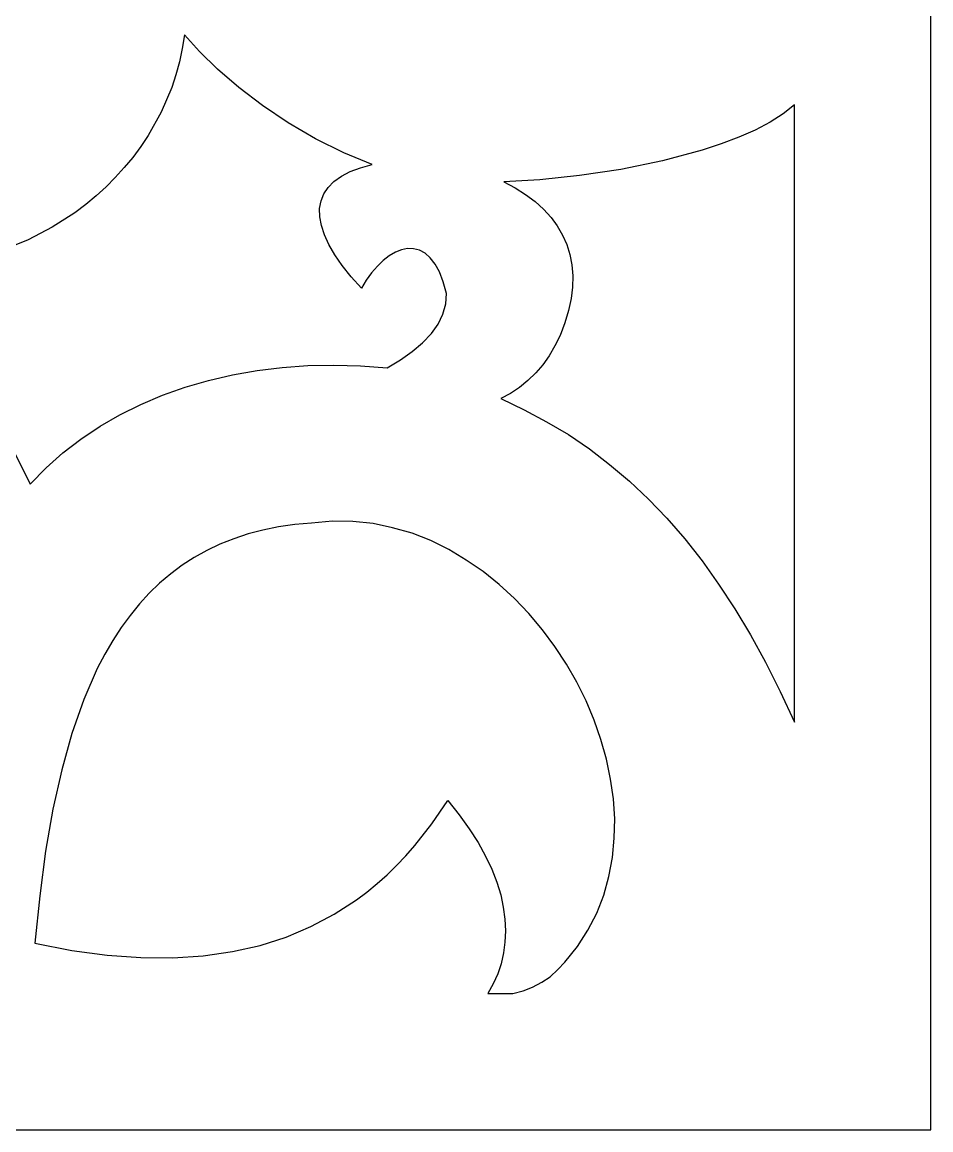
# Model space of a CAD drawing. Header units: centimetres. Extents: x 17.7 to 27.5, y -3.5 to 9.5.
# Drawn here: x 26.2 to 27.5, y -3.5 to -1.916 of the extents above; entities that cross this region are included whole.
import ezdxf

# ---------------------------------------------------------------- set-up
doc = ezdxf.new("R2010")
doc.units = ezdxf.units.CM
doc.header["$MEASUREMENT"] = 0
doc.layers.add('layer 1', color=7, linetype='Continuous')

msp = doc.modelspace()

# ---------------------------------------------------------------- linework, layer by layer
at = {"layer": 'layer 1', "color": 250}
for points, knots in [([(22.9497, 9.5), (22.9497, 9.5), (22.9497, 9.5), (22.9497, 9.5), (22.9497, 9.5), (22.9497, 9.5), (27.5, 9.5), (27.5, 9.5), (27.5, 9.5), (27.5, 9.5), (27.5, -3.50002), (27.5, -3.50002), (27.5, -3.50002), (27.5, -3.50002), (22.9497, -3.50002), (22.9497, -3.50002), (22.9497, -3.50002), (22.9497, -3.50002), (22.9497, 9.5), (22.9497, 9.5)], [0, 0, 0, 0, 0.1666667, 0.1666667, 0.1666667, 0.1666667, 0.3333333, 0.3333333, 0.3333333, 0.3333333, 0.5, 0.5, 0.5, 0.5, 0.6666667, 0.6666667, 0.6666667, 0.6666667, 1, 1, 1, 1]), ([(25.97299, -2.26032), (25.97299, -2.26032), (25.97299, -2.26032), (25.97299, -2.26032), (25.97299, -2.26032), (25.97299, -2.26032), (25.9938, -2.26295), (25.9938, -2.26295), (25.9938, -2.26295), (25.9938, -2.26295), (26.01426, -2.26461), (26.01426, -2.26461), (26.01426, -2.26461), (26.01426, -2.26461), (26.03474, -2.26526), (26.03474, -2.26526), (26.03474, -2.26526), (26.03474, -2.26526), (26.05523, -2.26494), (26.05523, -2.26494), (26.05523, -2.26494), (26.05523, -2.26494), (26.07536, -2.26328), (26.07536, -2.26328), (26.07536, -2.26328), (26.07536, -2.26328), (26.09552, -2.26097), (26.09552, -2.26097), (26.09552, -2.26097), (26.09552, -2.26097), (26.13448, -2.25305), (26.13448, -2.25305), (26.13448, -2.25305), (26.13448, -2.25305), (26.17244, -2.24182), (26.17244, -2.24182), (26.17244, -2.24182), (26.17244, -2.24182), (26.20877, -2.22697), (26.20877, -2.22697), (26.20877, -2.22697), (26.20877, -2.22697), (26.24312, -2.20912), (26.24312, -2.20912), (26.24312, -2.20912), (26.24312, -2.20912), (26.27581, -2.18832), (26.27581, -2.18832), (26.27581, -2.18832), (26.27581, -2.18832), (26.29133, -2.17643), (26.29133, -2.17643), (26.29133, -2.17643), (26.29133, -2.17643), (26.3062, -2.16422), (26.3062, -2.16422), (26.3062, -2.16422), (26.3062, -2.16422), (26.32039, -2.15133), (26.32039, -2.15133), (26.32039, -2.15133), (26.32039, -2.15133), (26.33361, -2.13779), (26.33361, -2.13779), (26.33361, -2.13779), (26.33361, -2.13779), (26.34649, -2.1236), (26.34649, -2.1236), (26.34649, -2.1236), (26.34649, -2.1236), (26.3587, -2.10906), (26.3587, -2.10906), (26.3587, -2.10906), (26.3587, -2.10906), (26.36994, -2.09354), (26.36994, -2.09354), (26.36994, -2.09354), (26.36994, -2.09354), (26.38049, -2.0777), (26.38049, -2.0777), (26.38049, -2.0777), (26.38049, -2.0777), (26.39899, -2.04434), (26.39899, -2.04434), (26.39899, -2.04434), (26.39899, -2.04434), (26.41419, -2.00934), (26.41419, -2.00934), (26.41419, -2.00934), (26.41419, -2.00934), (26.42013, -1.99117), (26.42013, -1.99117), (26.42013, -1.99117), (26.42013, -1.99117), (26.42542, -1.97234), (26.42542, -1.97234), (26.42542, -1.97234), (26.42542, -1.97234), (26.42938, -1.95353), (26.42938, -1.95353), (26.42938, -1.95353), (26.42938, -1.95353), (26.43234, -1.93403), (26.43234, -1.93403), (26.43234, -1.93403), (26.43234, -1.93403), (26.4538, -1.95782), (26.4538, -1.95782), (26.4538, -1.95782), (26.4538, -1.95782), (26.4799, -1.98292), (26.4799, -1.98292), (26.4799, -1.98292), (26.4799, -1.98292), (26.51027, -2.009), (26.51027, -2.009), (26.51027, -2.009), (26.51027, -2.009), (26.54429, -2.03477), (26.54429, -2.03477), (26.54429, -2.03477), (26.54429, -2.03477), (26.58095, -2.05954), (26.58095, -2.05954), (26.58095, -2.05954), (26.58095, -2.05954), (26.61991, -2.08266), (26.61991, -2.08266), (26.61991, -2.08266), (26.61991, -2.08266), (26.6602, -2.10279), (26.6602, -2.10279), (26.6602, -2.10279), (26.6602, -2.10279), (26.70116, -2.11931), (26.70116, -2.11931), (26.70116, -2.11931), (26.70116, -2.11931), (26.68432, -2.12393), (26.68432, -2.12393), (26.68432, -2.12393), (26.68432, -2.12393), (26.66945, -2.12954), (26.66945, -2.12954), (26.66945, -2.12954), (26.66945, -2.12954), (26.65691, -2.13614), (26.65691, -2.13614), (26.65691, -2.13614), (26.65691, -2.13614), (26.64633, -2.14341), (26.64633, -2.14341), (26.64633, -2.14341), (26.64633, -2.14341), (26.63809, -2.152), (26.63809, -2.152), (26.63809, -2.152), (26.63809, -2.152), (26.63181, -2.16124), (26.63181, -2.16124), (26.63181, -2.16124), (26.63181, -2.16124), (26.62783, -2.17148), (26.62783, -2.17148), (26.62783, -2.17148), (26.62783, -2.17148), (26.62585, -2.18237), (26.62585, -2.18237), (26.62585, -2.18237), (26.62585, -2.18237), (26.6262, -2.19393), (26.6262, -2.19393), (26.6262, -2.19393), (26.6262, -2.19393), (26.62851, -2.20649), (26.62851, -2.20649), (26.62851, -2.20649), (26.62851, -2.20649), (26.63279, -2.2197), (26.63279, -2.2197), (26.63279, -2.2197), (26.63279, -2.2197), (26.63907, -2.23389), (26.63907, -2.23389), (26.63907, -2.23389), (26.63907, -2.23389), (26.64766, -2.24843), (26.64766, -2.24843), (26.64766, -2.24843), (26.64766, -2.24843), (26.65822, -2.26395), (26.65822, -2.26395), (26.65822, -2.26395), (26.65822, -2.26395), (26.67078, -2.2798), (26.67078, -2.2798), (26.67078, -2.2798), (26.67078, -2.2798), (26.68563, -2.2963), (26.68563, -2.2963), (26.68563, -2.2963), (26.68563, -2.2963), (26.69257, -2.28474), (26.69257, -2.28474), (26.69257, -2.28474), (26.69257, -2.28474), (26.70016, -2.27419), (26.70016, -2.27419), (26.70016, -2.27419), (26.70016, -2.27419), (26.70842, -2.26461), (26.70842, -2.26461), (26.70842, -2.26461), (26.70842, -2.26461), (26.71667, -2.25668), (26.71667, -2.25668), (26.71667, -2.25668), (26.71667, -2.25668), (26.72526, -2.25007), (26.72526, -2.25007), (26.72526, -2.25007), (26.72526, -2.25007), (26.73419, -2.2448), (26.73419, -2.2448), (26.73419, -2.2448), (26.73419, -2.2448), (26.74309, -2.24116), (26.74309, -2.24116), (26.74309, -2.24116), (26.74309, -2.24116), (26.75169, -2.23951), (26.75169, -2.23951), (26.75169, -2.23951), (26.75169, -2.23951), (26.76026, -2.23984), (26.76026, -2.23984), (26.76026, -2.23984), (26.76026, -2.23984), (26.76886, -2.24182), (26.76886, -2.24182), (26.76886, -2.24182), (26.76886, -2.24182), (26.77678, -2.24611), (26.77678, -2.24611), (26.77678, -2.24611), (26.77678, -2.24611), (26.78405, -2.25272), (26.78405, -2.25272), (26.78405, -2.25272), (26.78405, -2.25272), (26.79098, -2.26163), (26.79098, -2.26163), (26.79098, -2.26163), (26.79098, -2.26163), (26.79725, -2.27286), (26.79725, -2.27286), (26.79725, -2.27286), (26.79725, -2.27286), (26.80254, -2.28707), (26.80254, -2.28707), (26.80254, -2.28707), (26.80254, -2.28707), (26.80717, -2.30357), (26.80717, -2.30357), (26.80717, -2.30357), (26.80717, -2.30357), (26.8065, -2.31876), (26.8065, -2.31876), (26.8065, -2.31876), (26.8065, -2.31876), (26.80221, -2.3333), (26.80221, -2.3333), (26.80221, -2.3333), (26.80221, -2.3333), (26.79527, -2.3475), (26.79527, -2.3475), (26.79527, -2.3475), (26.79527, -2.3475), (26.78569, -2.36104), (26.78569, -2.36104), (26.78569, -2.36104), (26.78569, -2.36104), (26.77315, -2.37425), (26.77315, -2.37425), (26.77315, -2.37425), (26.77315, -2.37425), (26.75828, -2.38679), (26.75828, -2.38679), (26.75828, -2.38679), (26.75828, -2.38679), (26.74144, -2.39867), (26.74144, -2.39867), (26.74144, -2.39867), (26.74144, -2.39867), (26.72263, -2.41023), (26.72263, -2.41023), (26.72263, -2.41023), (26.72263, -2.41023), (26.68432, -2.40727), (26.68432, -2.40727), (26.68432, -2.40727), (26.68432, -2.40727), (26.64633, -2.40629), (26.64633, -2.40629), (26.64633, -2.40629), (26.64633, -2.40629), (26.60902, -2.40694), (26.60902, -2.40694), (26.60902, -2.40694), (26.60902, -2.40694), (26.57237, -2.40958), (26.57237, -2.40958), (26.57237, -2.40958), (26.57237, -2.40958), (26.53637, -2.41386), (26.53637, -2.41386), (26.53637, -2.41386), (26.53637, -2.41386), (26.50137, -2.42014), (26.50137, -2.42014), (26.50137, -2.42014), (26.50137, -2.42014), (26.46702, -2.42808), (26.46702, -2.42808), (26.46702, -2.42808), (26.46702, -2.42808), (26.43367, -2.43766), (26.43367, -2.43766), (26.43367, -2.43766), (26.43367, -2.43766), (26.4013, -2.44921), (26.4013, -2.44921), (26.4013, -2.44921), (26.4013, -2.44921), (26.37026, -2.46242), (26.37026, -2.46242), (26.37026, -2.46242), (26.37026, -2.46242), (26.3402, -2.47727), (26.3402, -2.47727), (26.3402, -2.47727), (26.3402, -2.47727), (26.31182, -2.49379), (26.31182, -2.49379), (26.31182, -2.49379), (26.31182, -2.49379), (26.28439, -2.51195), (26.28439, -2.51195), (26.28439, -2.51195), (26.28439, -2.51195), (26.25864, -2.53176), (26.25864, -2.53176), (26.25864, -2.53176), (26.25864, -2.53176), (26.23453, -2.55324), (26.23453, -2.55324), (26.23453, -2.55324), (26.23453, -2.55324), (26.21175, -2.57635), (26.21175, -2.57635), (26.21175, -2.57635), (26.21175, -2.57635), (26.18764, -2.52747), (26.18764, -2.52747), (26.18764, -2.52747), (26.18764, -2.52747), (26.16123, -2.48025), (26.16123, -2.48025), (26.16123, -2.48025), (26.16123, -2.48025), (26.13348, -2.43665), (26.13348, -2.43665), (26.13348, -2.43665), (26.13348, -2.43665), (26.10377, -2.39571), (26.10377, -2.39571), (26.10377, -2.39571), (26.10377, -2.39571), (26.07273, -2.3574), (26.07273, -2.3574), (26.07273, -2.3574), (26.07273, -2.3574), (26.04069, -2.3224), (26.04069, -2.3224), (26.04069, -2.3224), (26.04069, -2.3224), (26.00734, -2.29003), (26.00734, -2.29003), (26.00734, -2.29003), (26.00734, -2.29003), (25.97299, -2.26032), (25.97299, -2.26032)], [0, 0, 0, 0, 0.010101, 0.010101, 0.010101, 0.010101, 0.020202, 0.020202, 0.020202, 0.020202, 0.030303, 0.030303, 0.030303, 0.030303, 0.040404, 0.040404, 0.040404, 0.040404, 0.0505051, 0.0505051, 0.0505051, 0.0505051, 0.0606061, 0.0606061, 0.0606061, 0.0606061, 0.0707071, 0.0707071, 0.0707071, 0.0707071, 0.0808081, 0.0808081, 0.0808081, 0.0808081, 0.0909091, 0.0909091, 0.0909091, 0.0909091, 0.1010101, 0.1010101, 0.1010101, 0.1010101, 0.1111111, 0.1111111, 0.1111111, 0.1111111, 0.1212121, 0.1212121, 0.1212121, 0.1212121, 0.1313131, 0.1313131, 0.1313131, 0.1313131, 0.1414141, 0.1414141, 0.1414141, 0.1414141, 0.1515152, 0.1515152, 0.1515152, 0.1515152, 0.1616162, 0.1616162, 0.1616162, 0.1616162, 0.1717172, 0.1717172, 0.1717172, 0.1717172, 0.1818182, 0.1818182, 0.1818182, 0.1818182, 0.1919192, 0.1919192, 0.1919192, 0.1919192, 0.2020202, 0.2020202, 0.2020202, 0.2020202, 0.2121212, 0.2121212, 0.2121212, 0.2121212, 0.2222222, 0.2222222, 0.2222222, 0.2222222, 0.2323232, 0.2323232, 0.2323232, 0.2323232, 0.2424242, 0.2424242, 0.2424242, 0.2424242, 0.2525253, 0.2525253, 0.2525253, 0.2525253, 0.2626263, 0.2626263, 0.2626263, 0.2626263, 0.2727273, 0.2727273, 0.2727273, 0.2727273, 0.2828283, 0.2828283, 0.2828283, 0.2828283, 0.2929293, 0.2929293, 0.2929293, 0.2929293, 0.3030303, 0.3030303, 0.3030303, 0.3030303, 0.3131313, 0.3131313, 0.3131313, 0.3131313, 0.3232323, 0.3232323, 0.3232323, 0.3232323, 0.3333333, 0.3333333, 0.3333333, 0.3333333, 0.3434343, 0.3434343, 0.3434343, 0.3434343, 0.3535354, 0.3535354, 0.3535354, 0.3535354, 0.3636364, 0.3636364, 0.3636364, 0.3636364, 0.3737374, 0.3737374, 0.3737374, 0.3737374, 0.3838384, 0.3838384, 0.3838384, 0.3838384, 0.3939394, 0.3939394, 0.3939394, 0.3939394, 0.4040404, 0.4040404, 0.4040404, 0.4040404, 0.4141414, 0.4141414, 0.4141414, 0.4141414, 0.4242424, 0.4242424, 0.4242424, 0.4242424, 0.4343434, 0.4343434, 0.4343434, 0.4343434, 0.4444444, 0.4444444, 0.4444444, 0.4444444, 0.4545455, 0.4545455, 0.4545455, 0.4545455, 0.4646465, 0.4646465, 0.4646465, 0.4646465, 0.4747475, 0.4747475, 0.4747475, 0.4747475, 0.4848485, 0.4848485, 0.4848485, 0.4848485, 0.4949495, 0.4949495, 0.4949495, 0.4949495, 0.5050505, 0.5050505, 0.5050505, 0.5050505, 0.5151515, 0.5151515, 0.5151515, 0.5151515, 0.5252525, 0.5252525, 0.5252525, 0.5252525, 0.5353535, 0.5353535, 0.5353535, 0.5353535, 0.5454545, 0.5454545, 0.5454545, 0.5454545, 0.5555556, 0.5555556, 0.5555556, 0.5555556, 0.5656566, 0.5656566, 0.5656566, 0.5656566, 0.5757576, 0.5757576, 0.5757576, 0.5757576, 0.5858586, 0.5858586, 0.5858586, 0.5858586, 0.5959596, 0.5959596, 0.5959596, 0.5959596, 0.6060606, 0.6060606, 0.6060606, 0.6060606, 0.6161616, 0.6161616, 0.6161616, 0.6161616, 0.6262626, 0.6262626, 0.6262626, 0.6262626, 0.6363636, 0.6363636, 0.6363636, 0.6363636, 0.6464646, 0.6464646, 0.6464646, 0.6464646, 0.6565657, 0.6565657, 0.6565657, 0.6565657, 0.6666667, 0.6666667, 0.6666667, 0.6666667, 0.6767677, 0.6767677, 0.6767677, 0.6767677, 0.6868687, 0.6868687, 0.6868687, 0.6868687, 0.6969697, 0.6969697, 0.6969697, 0.6969697, 0.7070707, 0.7070707, 0.7070707, 0.7070707, 0.7171717, 0.7171717, 0.7171717, 0.7171717, 0.7272727, 0.7272727, 0.7272727, 0.7272727, 0.7373737, 0.7373737, 0.7373737, 0.7373737, 0.7474747, 0.7474747, 0.7474747, 0.7474747, 0.7575758, 0.7575758, 0.7575758, 0.7575758, 0.7676768, 0.7676768, 0.7676768, 0.7676768, 0.7777778, 0.7777778, 0.7777778, 0.7777778, 0.7878788, 0.7878788, 0.7878788, 0.7878788, 0.7979798, 0.7979798, 0.7979798, 0.7979798, 0.8080808, 0.8080808, 0.8080808, 0.8080808, 0.8181818, 0.8181818, 0.8181818, 0.8181818, 0.8282828, 0.8282828, 0.8282828, 0.8282828, 0.8383838, 0.8383838, 0.8383838, 0.8383838, 0.8484848, 0.8484848, 0.8484848, 0.8484848, 0.8585859, 0.8585859, 0.8585859, 0.8585859, 0.8686869, 0.8686869, 0.8686869, 0.8686869, 0.8787879, 0.8787879, 0.8787879, 0.8787879, 0.8888889, 0.8888889, 0.8888889, 0.8888889, 0.8989899, 0.8989899, 0.8989899, 0.8989899, 0.9090909, 0.9090909, 0.9090909, 0.9090909, 0.9191919, 0.9191919, 0.9191919, 0.9191919, 0.9292929, 0.9292929, 0.9292929, 0.9292929, 0.9393939, 0.9393939, 0.9393939, 0.9393939, 0.9494949, 0.9494949, 0.9494949, 0.9494949, 0.959596, 0.959596, 0.959596, 0.959596, 0.969697, 0.969697, 0.969697, 0.969697, 0.979798, 0.979798, 0.979798, 0.979798, 1, 1, 1, 1]), ([(27.30516, -2.0341), (27.30516, -2.0341), (27.30516, -2.0341), (27.30516, -2.0341), (27.30516, -2.0341), (27.30516, -2.0341), (27.30516, -2.91682), (27.30516, -2.91682), (27.30516, -2.91682), (27.30516, -2.91682), (27.28468, -2.87289), (27.28468, -2.87289), (27.28468, -2.87289), (27.28468, -2.87289), (27.26354, -2.83129), (27.26354, -2.83129), (27.26354, -2.83129), (27.26354, -2.83129), (27.24208, -2.79198), (27.24208, -2.79198), (27.24208, -2.79198), (27.24208, -2.79198), (27.21961, -2.75467), (27.21961, -2.75467), (27.21961, -2.75467), (27.21961, -2.75467), (27.1965, -2.71934), (27.1965, -2.71934), (27.1965, -2.71934), (27.1965, -2.71934), (27.17273, -2.68599), (27.17273, -2.68599), (27.17273, -2.68599), (27.17273, -2.68599), (27.14796, -2.65461), (27.14796, -2.65461), (27.14796, -2.65461), (27.14796, -2.65461), (27.12253, -2.62522), (27.12253, -2.62522), (27.12253, -2.62522), (27.12253, -2.62522), (27.09611, -2.59782), (27.09611, -2.59782), (27.09611, -2.59782), (27.09611, -2.59782), (27.06903, -2.57237), (27.06903, -2.57237), (27.06903, -2.57237), (27.06903, -2.57237), (27.04063, -2.54828), (27.04063, -2.54828), (27.04063, -2.54828), (27.04063, -2.54828), (27.01157, -2.52614), (27.01157, -2.52614), (27.01157, -2.52614), (27.01157, -2.52614), (26.98153, -2.50568), (26.98153, -2.50568), (26.98153, -2.50568), (26.98153, -2.50568), (26.95016, -2.48718), (26.95016, -2.48718), (26.95016, -2.48718), (26.95016, -2.48718), (26.91812, -2.47001), (26.91812, -2.47001), (26.91812, -2.47001), (26.91812, -2.47001), (26.88477, -2.45416), (26.88477, -2.45416), (26.88477, -2.45416), (26.88477, -2.45416), (26.89864, -2.44689), (26.89864, -2.44689), (26.89864, -2.44689), (26.89864, -2.44689), (26.91185, -2.43831), (26.91185, -2.43831), (26.91185, -2.43831), (26.91185, -2.43831), (26.92373, -2.42841), (26.92373, -2.42841), (26.92373, -2.42841), (26.92373, -2.42841), (26.93497, -2.4175), (26.93497, -2.4175), (26.93497, -2.4175), (26.93497, -2.4175), (26.94487, -2.40562), (26.94487, -2.40562), (26.94487, -2.40562), (26.94487, -2.40562), (26.95412, -2.39273), (26.95412, -2.39273), (26.95412, -2.39273), (26.95412, -2.39273), (26.96204, -2.37887), (26.96204, -2.37887), (26.96204, -2.37887), (26.96204, -2.37887), (26.96964, -2.36367), (26.96964, -2.36367), (26.96964, -2.36367), (26.96964, -2.36367), (26.97657, -2.34584), (26.97657, -2.34584), (26.97657, -2.34584), (26.97657, -2.34584), (26.98185, -2.32834), (26.98185, -2.32834), (26.98185, -2.32834), (26.98185, -2.32834), (26.98549, -2.31117), (26.98549, -2.31117), (26.98549, -2.31117), (26.98549, -2.31117), (26.98747, -2.29466), (26.98747, -2.29466), (26.98747, -2.29466), (26.98747, -2.29466), (26.98779, -2.27848), (26.98779, -2.27848), (26.98779, -2.27848), (26.98779, -2.27848), (26.98647, -2.26295), (26.98647, -2.26295), (26.98647, -2.26295), (26.98647, -2.26295), (26.98383, -2.24809), (26.98383, -2.24809), (26.98383, -2.24809), (26.98383, -2.24809), (26.97922, -2.23389), (26.97922, -2.23389), (26.97922, -2.23389), (26.97922, -2.23389), (26.97327, -2.22036), (26.97327, -2.22036), (26.97327, -2.22036), (26.97327, -2.22036), (26.96568, -2.20714), (26.96568, -2.20714), (26.96568, -2.20714), (26.96568, -2.20714), (26.95676, -2.19493), (26.95676, -2.19493), (26.95676, -2.19493), (26.95676, -2.19493), (26.94618, -2.18305), (26.94618, -2.18305), (26.94618, -2.18305), (26.94618, -2.18305), (26.93397, -2.17214), (26.93397, -2.17214), (26.93397, -2.17214), (26.93397, -2.17214), (26.92043, -2.16224), (26.92043, -2.16224), (26.92043, -2.16224), (26.92043, -2.16224), (26.90558, -2.15266), (26.90558, -2.15266), (26.90558, -2.15266), (26.90558, -2.15266), (26.88906, -2.14408), (26.88906, -2.14408), (26.88906, -2.14408), (26.88906, -2.14408), (26.94091, -2.1411), (26.94091, -2.1411), (26.94091, -2.1411), (26.94091, -2.1411), (26.99737, -2.13516), (26.99737, -2.13516), (26.99737, -2.13516), (26.99737, -2.13516), (27.05682, -2.12623), (27.05682, -2.12623), (27.05682, -2.12623), (27.05682, -2.12623), (27.11626, -2.11402), (27.11626, -2.11402), (27.11626, -2.11402), (27.11626, -2.11402), (27.17306, -2.09883), (27.17306, -2.09883), (27.17306, -2.09883), (27.17306, -2.09883), (27.20013, -2.08991), (27.20013, -2.08991), (27.20013, -2.08991), (27.20013, -2.08991), (27.22523, -2.08033), (27.22523, -2.08033), (27.22523, -2.08033), (27.22523, -2.08033), (27.24868, -2.0701), (27.24868, -2.0701), (27.24868, -2.0701), (27.24868, -2.0701), (27.27014, -2.05887), (27.27014, -2.05887), (27.27014, -2.05887), (27.27014, -2.05887), (27.28896, -2.04698), (27.28896, -2.04698), (27.28896, -2.04698), (27.28896, -2.04698), (27.30516, -2.0341), (27.30516, -2.0341)], [0, 0, 0, 0, 0.0185185, 0.0185185, 0.0185185, 0.0185185, 0.037037, 0.037037, 0.037037, 0.037037, 0.0555556, 0.0555556, 0.0555556, 0.0555556, 0.0740741, 0.0740741, 0.0740741, 0.0740741, 0.0925926, 0.0925926, 0.0925926, 0.0925926, 0.1111111, 0.1111111, 0.1111111, 0.1111111, 0.1296296, 0.1296296, 0.1296296, 0.1296296, 0.1481481, 0.1481481, 0.1481481, 0.1481481, 0.1666667, 0.1666667, 0.1666667, 0.1666667, 0.1851852, 0.1851852, 0.1851852, 0.1851852, 0.2037037, 0.2037037, 0.2037037, 0.2037037, 0.2222222, 0.2222222, 0.2222222, 0.2222222, 0.2407407, 0.2407407, 0.2407407, 0.2407407, 0.2592593, 0.2592593, 0.2592593, 0.2592593, 0.2777778, 0.2777778, 0.2777778, 0.2777778, 0.2962963, 0.2962963, 0.2962963, 0.2962963, 0.3148148, 0.3148148, 0.3148148, 0.3148148, 0.3333333, 0.3333333, 0.3333333, 0.3333333, 0.3518519, 0.3518519, 0.3518519, 0.3518519, 0.3703704, 0.3703704, 0.3703704, 0.3703704, 0.3888889, 0.3888889, 0.3888889, 0.3888889, 0.4074074, 0.4074074, 0.4074074, 0.4074074, 0.4259259, 0.4259259, 0.4259259, 0.4259259, 0.4444444, 0.4444444, 0.4444444, 0.4444444, 0.462963, 0.462963, 0.462963, 0.462963, 0.4814815, 0.4814815, 0.4814815, 0.4814815, 0.5, 0.5, 0.5, 0.5, 0.5185185, 0.5185185, 0.5185185, 0.5185185, 0.537037, 0.537037, 0.537037, 0.537037, 0.5555556, 0.5555556, 0.5555556, 0.5555556, 0.5740741, 0.5740741, 0.5740741, 0.5740741, 0.5925926, 0.5925926, 0.5925926, 0.5925926, 0.6111111, 0.6111111, 0.6111111, 0.6111111, 0.6296296, 0.6296296, 0.6296296, 0.6296296, 0.6481481, 0.6481481, 0.6481481, 0.6481481, 0.6666667, 0.6666667, 0.6666667, 0.6666667, 0.6851852, 0.6851852, 0.6851852, 0.6851852, 0.7037037, 0.7037037, 0.7037037, 0.7037037, 0.7222222, 0.7222222, 0.7222222, 0.7222222, 0.7407407, 0.7407407, 0.7407407, 0.7407407, 0.7592593, 0.7592593, 0.7592593, 0.7592593, 0.7777778, 0.7777778, 0.7777778, 0.7777778, 0.7962963, 0.7962963, 0.7962963, 0.7962963, 0.8148148, 0.8148148, 0.8148148, 0.8148148, 0.8333333, 0.8333333, 0.8333333, 0.8333333, 0.8518519, 0.8518519, 0.8518519, 0.8518519, 0.8703704, 0.8703704, 0.8703704, 0.8703704, 0.8888889, 0.8888889, 0.8888889, 0.8888889, 0.9074074, 0.9074074, 0.9074074, 0.9074074, 0.9259259, 0.9259259, 0.9259259, 0.9259259, 0.9444444, 0.9444444, 0.9444444, 0.9444444, 0.962963, 0.962963, 0.962963, 0.962963, 1, 1, 1, 1]), ([(26.90227, -3.30484), (26.90227, -3.30484), (26.90227, -3.30484), (26.90227, -3.30484), (26.90227, -3.30484), (26.90227, -3.30484), (26.8666, -3.30484), (26.8666, -3.30484), (26.8666, -3.30484), (26.8666, -3.30484), (26.87419, -3.2913), (26.87419, -3.2913), (26.87419, -3.2913), (26.87419, -3.2913), (26.88046, -3.2771), (26.88046, -3.2771), (26.88046, -3.2771), (26.88046, -3.2771), (26.88543, -3.26257), (26.88543, -3.26257), (26.88543, -3.26257), (26.88543, -3.26257), (26.88873, -3.24704), (26.88873, -3.24704), (26.88873, -3.24704), (26.88873, -3.24704), (26.89071, -3.23153), (26.89071, -3.23153), (26.89071, -3.23153), (26.89071, -3.23153), (26.89169, -3.21535), (26.89169, -3.21535), (26.89169, -3.21535), (26.89169, -3.21535), (26.89071, -3.1985), (26.89071, -3.1985), (26.89071, -3.1985), (26.89071, -3.1985), (26.88841, -3.18133), (26.88841, -3.18133), (26.88841, -3.18133), (26.88841, -3.18133), (26.88477, -3.16383), (26.88477, -3.16383), (26.88477, -3.16383), (26.88477, -3.16383), (26.87915, -3.14567), (26.87915, -3.14567), (26.87915, -3.14567), (26.87915, -3.14567), (26.87189, -3.12717), (26.87189, -3.12717), (26.87189, -3.12717), (26.87189, -3.12717), (26.86296, -3.10836), (26.86296, -3.10836), (26.86296, -3.10836), (26.86296, -3.10836), (26.8524, -3.08921), (26.8524, -3.08921), (26.8524, -3.08921), (26.8524, -3.08921), (26.83986, -3.06938), (26.83986, -3.06938), (26.83986, -3.06938), (26.83986, -3.06938), (26.82533, -3.04957), (26.82533, -3.04957), (26.82533, -3.04957), (26.82533, -3.04957), (26.80913, -3.02909), (26.80913, -3.02909), (26.80913, -3.02909), (26.80913, -3.02909), (26.78636, -3.06246), (26.78636, -3.06246), (26.78636, -3.06246), (26.78636, -3.06246), (26.76192, -3.0935), (26.76192, -3.0935), (26.76192, -3.0935), (26.76192, -3.0935), (26.74903, -3.10802), (26.74903, -3.10802), (26.74903, -3.10802), (26.74903, -3.10802), (26.73582, -3.1219), (26.73582, -3.1219), (26.73582, -3.1219), (26.73582, -3.1219), (26.7223, -3.1351), (26.7223, -3.1351), (26.7223, -3.1351), (26.7223, -3.1351), (26.70809, -3.14765), (26.70809, -3.14765), (26.70809, -3.14765), (26.70809, -3.14765), (26.69355, -3.15987), (26.69355, -3.15987), (26.69355, -3.15987), (26.69355, -3.15987), (26.67837, -3.1711), (26.67837, -3.1711), (26.67837, -3.1711), (26.67837, -3.1711), (26.64666, -3.19158), (26.64666, -3.19158), (26.64666, -3.19158), (26.64666, -3.19158), (26.61331, -3.20941), (26.61331, -3.20941), (26.61331, -3.20941), (26.61331, -3.20941), (26.57797, -3.22427), (26.57797, -3.22427), (26.57797, -3.22427), (26.57797, -3.22427), (26.54066, -3.23616), (26.54066, -3.23616), (26.54066, -3.23616), (26.54066, -3.23616), (26.50104, -3.24507), (26.50104, -3.24507), (26.50104, -3.24507), (26.50104, -3.24507), (26.45942, -3.25135), (26.45942, -3.25135), (26.45942, -3.25135), (26.45942, -3.25135), (26.41584, -3.25399), (26.41584, -3.25399), (26.41584, -3.25399), (26.41584, -3.25399), (26.36994, -3.25366), (26.36994, -3.25366), (26.36994, -3.25366), (26.36994, -3.25366), (26.32205, -3.25003), (26.32205, -3.25003), (26.32205, -3.25003), (26.32205, -3.25003), (26.27152, -3.24341), (26.27152, -3.24341), (26.27152, -3.24341), (26.27152, -3.24341), (26.21868, -3.23285), (26.21868, -3.23285), (26.21868, -3.23285), (26.21868, -3.23285), (26.22562, -3.16515), (26.22562, -3.16515), (26.22562, -3.16515), (26.22562, -3.16515), (26.23387, -3.10142), (26.23387, -3.10142), (26.23387, -3.10142), (26.23387, -3.10142), (26.24445, -3.04132), (26.24445, -3.04132), (26.24445, -3.04132), (26.24445, -3.04132), (26.25699, -2.98518), (26.25699, -2.98518), (26.25699, -2.98518), (26.25699, -2.98518), (26.27152, -2.93301), (26.27152, -2.93301), (26.27152, -2.93301), (26.27152, -2.93301), (26.2887, -2.88445), (26.2887, -2.88445), (26.2887, -2.88445), (26.2887, -2.88445), (26.30785, -2.8402), (26.30785, -2.8402), (26.30785, -2.8402), (26.30785, -2.8402), (26.31874, -2.81973), (26.31874, -2.81973), (26.31874, -2.81973), (26.31874, -2.81973), (26.32997, -2.80025), (26.32997, -2.80025), (26.32997, -2.80025), (26.32997, -2.80025), (26.34186, -2.78175), (26.34186, -2.78175), (26.34186, -2.78175), (26.34186, -2.78175), (26.35474, -2.76425), (26.35474, -2.76425), (26.35474, -2.76425), (26.35474, -2.76425), (26.36828, -2.74773), (26.36828, -2.74773), (26.36828, -2.74773), (26.36828, -2.74773), (26.38215, -2.73221), (26.38215, -2.73221), (26.38215, -2.73221), (26.38215, -2.73221), (26.39701, -2.71802), (26.39701, -2.71802), (26.39701, -2.71802), (26.39701, -2.71802), (26.41286, -2.7048), (26.41286, -2.7048), (26.41286, -2.7048), (26.41286, -2.7048), (26.42904, -2.69259), (26.42904, -2.69259), (26.42904, -2.69259), (26.42904, -2.69259), (26.44656, -2.68136), (26.44656, -2.68136), (26.44656, -2.68136), (26.44656, -2.68136), (26.46438, -2.67146), (26.46438, -2.67146), (26.46438, -2.67146), (26.46438, -2.67146), (26.48321, -2.66253), (26.48321, -2.66253), (26.48321, -2.66253), (26.48321, -2.66253), (26.50302, -2.65461), (26.50302, -2.65461), (26.50302, -2.65461), (26.50302, -2.65461), (26.52348, -2.64769), (26.52348, -2.64769), (26.52348, -2.64769), (26.52348, -2.64769), (26.54462, -2.64207), (26.54462, -2.64207), (26.54462, -2.64207), (26.54462, -2.64207), (26.56708, -2.63776), (26.56708, -2.63776), (26.56708, -2.63776), (26.56708, -2.63776), (26.5902, -2.63415), (26.5902, -2.63415), (26.5902, -2.63415), (26.5902, -2.63415), (26.61431, -2.63216), (26.61431, -2.63216), (26.61431, -2.63216), (26.61431, -2.63216), (26.64403, -2.62951), (26.64403, -2.62951), (26.64403, -2.62951), (26.64403, -2.62951), (26.67341, -2.62984), (26.67341, -2.62984), (26.67341, -2.62984), (26.67341, -2.62984), (26.70215, -2.63282), (26.70215, -2.63282), (26.70215, -2.63282), (26.70215, -2.63282), (26.73022, -2.63876), (26.73022, -2.63876), (26.73022, -2.63876), (26.73022, -2.63876), (26.75796, -2.64669), (26.75796, -2.64669), (26.75796, -2.64669), (26.75796, -2.64669), (26.78471, -2.65726), (26.78471, -2.65726), (26.78471, -2.65726), (26.78471, -2.65726), (26.81046, -2.67013), (26.81046, -2.67013), (26.81046, -2.67013), (26.81046, -2.67013), (26.83556, -2.685), (26.83556, -2.685), (26.83556, -2.685), (26.83556, -2.685), (26.85967, -2.7015), (26.85967, -2.7015), (26.85967, -2.7015), (26.85967, -2.7015), (26.88279, -2.72), (26.88279, -2.72), (26.88279, -2.72), (26.88279, -2.72), (26.90458, -2.74015), (26.90458, -2.74015), (26.90458, -2.74015), (26.90458, -2.74015), (26.92506, -2.76162), (26.92506, -2.76162), (26.92506, -2.76162), (26.92506, -2.76162), (26.94454, -2.78473), (26.94454, -2.78473), (26.94454, -2.78473), (26.94454, -2.78473), (26.96237, -2.80883), (26.96237, -2.80883), (26.96237, -2.80883), (26.96237, -2.80883), (26.97887, -2.83393), (26.97887, -2.83393), (26.97887, -2.83393), (26.97887, -2.83393), (26.99374, -2.85969), (26.99374, -2.85969), (26.99374, -2.85969), (26.99374, -2.85969), (27.00695, -2.88643), (27.00695, -2.88643), (27.00695, -2.88643), (27.00695, -2.88643), (27.01851, -2.91385), (27.01851, -2.91385), (27.01851, -2.91385), (27.01851, -2.91385), (27.02808, -2.94191), (27.02808, -2.94191), (27.02808, -2.94191), (27.02808, -2.94191), (27.03601, -2.96999), (27.03601, -2.96999), (27.03601, -2.96999), (27.03601, -2.96999), (27.04195, -2.9984), (27.04195, -2.9984), (27.04195, -2.9984), (27.04195, -2.9984), (27.04591, -3.02678), (27.04591, -3.02678), (27.04591, -3.02678), (27.04591, -3.02678), (27.0479, -3.05519), (27.0479, -3.05519), (27.0479, -3.05519), (27.0479, -3.05519), (27.04724, -3.08292), (27.04724, -3.08292), (27.04724, -3.08292), (27.04724, -3.08292), (27.04461, -3.11067), (27.04461, -3.11067), (27.04461, -3.11067), (27.04461, -3.11067), (27.03965, -3.13775), (27.03965, -3.13775), (27.03965, -3.13775), (27.03965, -3.13775), (27.03237, -3.16417), (27.03237, -3.16417), (27.03237, -3.16417), (27.03237, -3.16417), (27.02214, -3.18993), (27.02214, -3.18993), (27.02214, -3.18993), (27.02214, -3.18993), (27.00959, -3.21437), (27.00959, -3.21437), (27.00959, -3.21437), (27.00959, -3.21437), (26.99441, -3.23781), (26.99441, -3.23781), (26.99441, -3.23781), (26.99441, -3.23781), (26.97657, -3.26026), (26.97657, -3.26026), (26.97657, -3.26026), (26.97657, -3.26026), (26.96666, -3.27083), (26.96666, -3.27083), (26.96666, -3.27083), (26.96666, -3.27083), (26.95575, -3.28107), (26.95575, -3.28107), (26.95575, -3.28107), (26.95575, -3.28107), (26.94354, -3.28899), (26.94354, -3.28899), (26.94354, -3.28899), (26.94354, -3.28899), (26.93033, -3.29593), (26.93033, -3.29593), (26.93033, -3.29593), (26.93033, -3.29593), (26.91679, -3.30122), (26.91679, -3.30122), (26.91679, -3.30122), (26.91679, -3.30122), (26.90227, -3.30484), (26.90227, -3.30484)], [0, 0, 0, 0, 0.01, 0.01, 0.01, 0.01, 0.02, 0.02, 0.02, 0.02, 0.03, 0.03, 0.03, 0.03, 0.04, 0.04, 0.04, 0.04, 0.05, 0.05, 0.05, 0.05, 0.06, 0.06, 0.06, 0.06, 0.07, 0.07, 0.07, 0.07, 0.08, 0.08, 0.08, 0.08, 0.09, 0.09, 0.09, 0.09, 0.1, 0.1, 0.1, 0.1, 0.11, 0.11, 0.11, 0.11, 0.12, 0.12, 0.12, 0.12, 0.13, 0.13, 0.13, 0.13, 0.14, 0.14, 0.14, 0.14, 0.15, 0.15, 0.15, 0.15, 0.16, 0.16, 0.16, 0.16, 0.17, 0.17, 0.17, 0.17, 0.18, 0.18, 0.18, 0.18, 0.19, 0.19, 0.19, 0.19, 0.2, 0.2, 0.2, 0.2, 0.21, 0.21, 0.21, 0.21, 0.22, 0.22, 0.22, 0.22, 0.23, 0.23, 0.23, 0.23, 0.24, 0.24, 0.24, 0.24, 0.25, 0.25, 0.25, 0.25, 0.26, 0.26, 0.26, 0.26, 0.27, 0.27, 0.27, 0.27, 0.28, 0.28, 0.28, 0.28, 0.29, 0.29, 0.29, 0.29, 0.3, 0.3, 0.3, 0.3, 0.31, 0.31, 0.31, 0.31, 0.32, 0.32, 0.32, 0.32, 0.33, 0.33, 0.33, 0.33, 0.34, 0.34, 0.34, 0.34, 0.35, 0.35, 0.35, 0.35, 0.36, 0.36, 0.36, 0.36, 0.37, 0.37, 0.37, 0.37, 0.38, 0.38, 0.38, 0.38, 0.39, 0.39, 0.39, 0.39, 0.4, 0.4, 0.4, 0.4, 0.41, 0.41, 0.41, 0.41, 0.42, 0.42, 0.42, 0.42, 0.43, 0.43, 0.43, 0.43, 0.44, 0.44, 0.44, 0.44, 0.45, 0.45, 0.45, 0.45, 0.46, 0.46, 0.46, 0.46, 0.47, 0.47, 0.47, 0.47, 0.48, 0.48, 0.48, 0.48, 0.49, 0.49, 0.49, 0.49, 0.5, 0.5, 0.5, 0.5, 0.51, 0.51, 0.51, 0.51, 0.52, 0.52, 0.52, 0.52, 0.53, 0.53, 0.53, 0.53, 0.54, 0.54, 0.54, 0.54, 0.55, 0.55, 0.55, 0.55, 0.56, 0.56, 0.56, 0.56, 0.57, 0.57, 0.57, 0.57, 0.58, 0.58, 0.58, 0.58, 0.59, 0.59, 0.59, 0.59, 0.6, 0.6, 0.6, 0.6, 0.61, 0.61, 0.61, 0.61, 0.62, 0.62, 0.62, 0.62, 0.63, 0.63, 0.63, 0.63, 0.64, 0.64, 0.64, 0.64, 0.65, 0.65, 0.65, 0.65, 0.66, 0.66, 0.66, 0.66, 0.67, 0.67, 0.67, 0.67, 0.68, 0.68, 0.68, 0.68, 0.69, 0.69, 0.69, 0.69, 0.7, 0.7, 0.7, 0.7, 0.71, 0.71, 0.71, 0.71, 0.72, 0.72, 0.72, 0.72, 0.73, 0.73, 0.73, 0.73, 0.74, 0.74, 0.74, 0.74, 0.75, 0.75, 0.75, 0.75, 0.76, 0.76, 0.76, 0.76, 0.77, 0.77, 0.77, 0.77, 0.78, 0.78, 0.78, 0.78, 0.79, 0.79, 0.79, 0.79, 0.8, 0.8, 0.8, 0.8, 0.81, 0.81, 0.81, 0.81, 0.82, 0.82, 0.82, 0.82, 0.83, 0.83, 0.83, 0.83, 0.84, 0.84, 0.84, 0.84, 0.85, 0.85, 0.85, 0.85, 0.86, 0.86, 0.86, 0.86, 0.87, 0.87, 0.87, 0.87, 0.88, 0.88, 0.88, 0.88, 0.89, 0.89, 0.89, 0.89, 0.9, 0.9, 0.9, 0.9, 0.91, 0.91, 0.91, 0.91, 0.92, 0.92, 0.92, 0.92, 0.93, 0.93, 0.93, 0.93, 0.94, 0.94, 0.94, 0.94, 0.95, 0.95, 0.95, 0.95, 0.96, 0.96, 0.96, 0.96, 0.97, 0.97, 0.97, 0.97, 0.98, 0.98, 0.98, 0.98, 1, 1, 1, 1])]:
    msp.add_open_spline(points, degree=3, knots=knots, dxfattribs=at)

doc.saveas('drawing.dxf')
